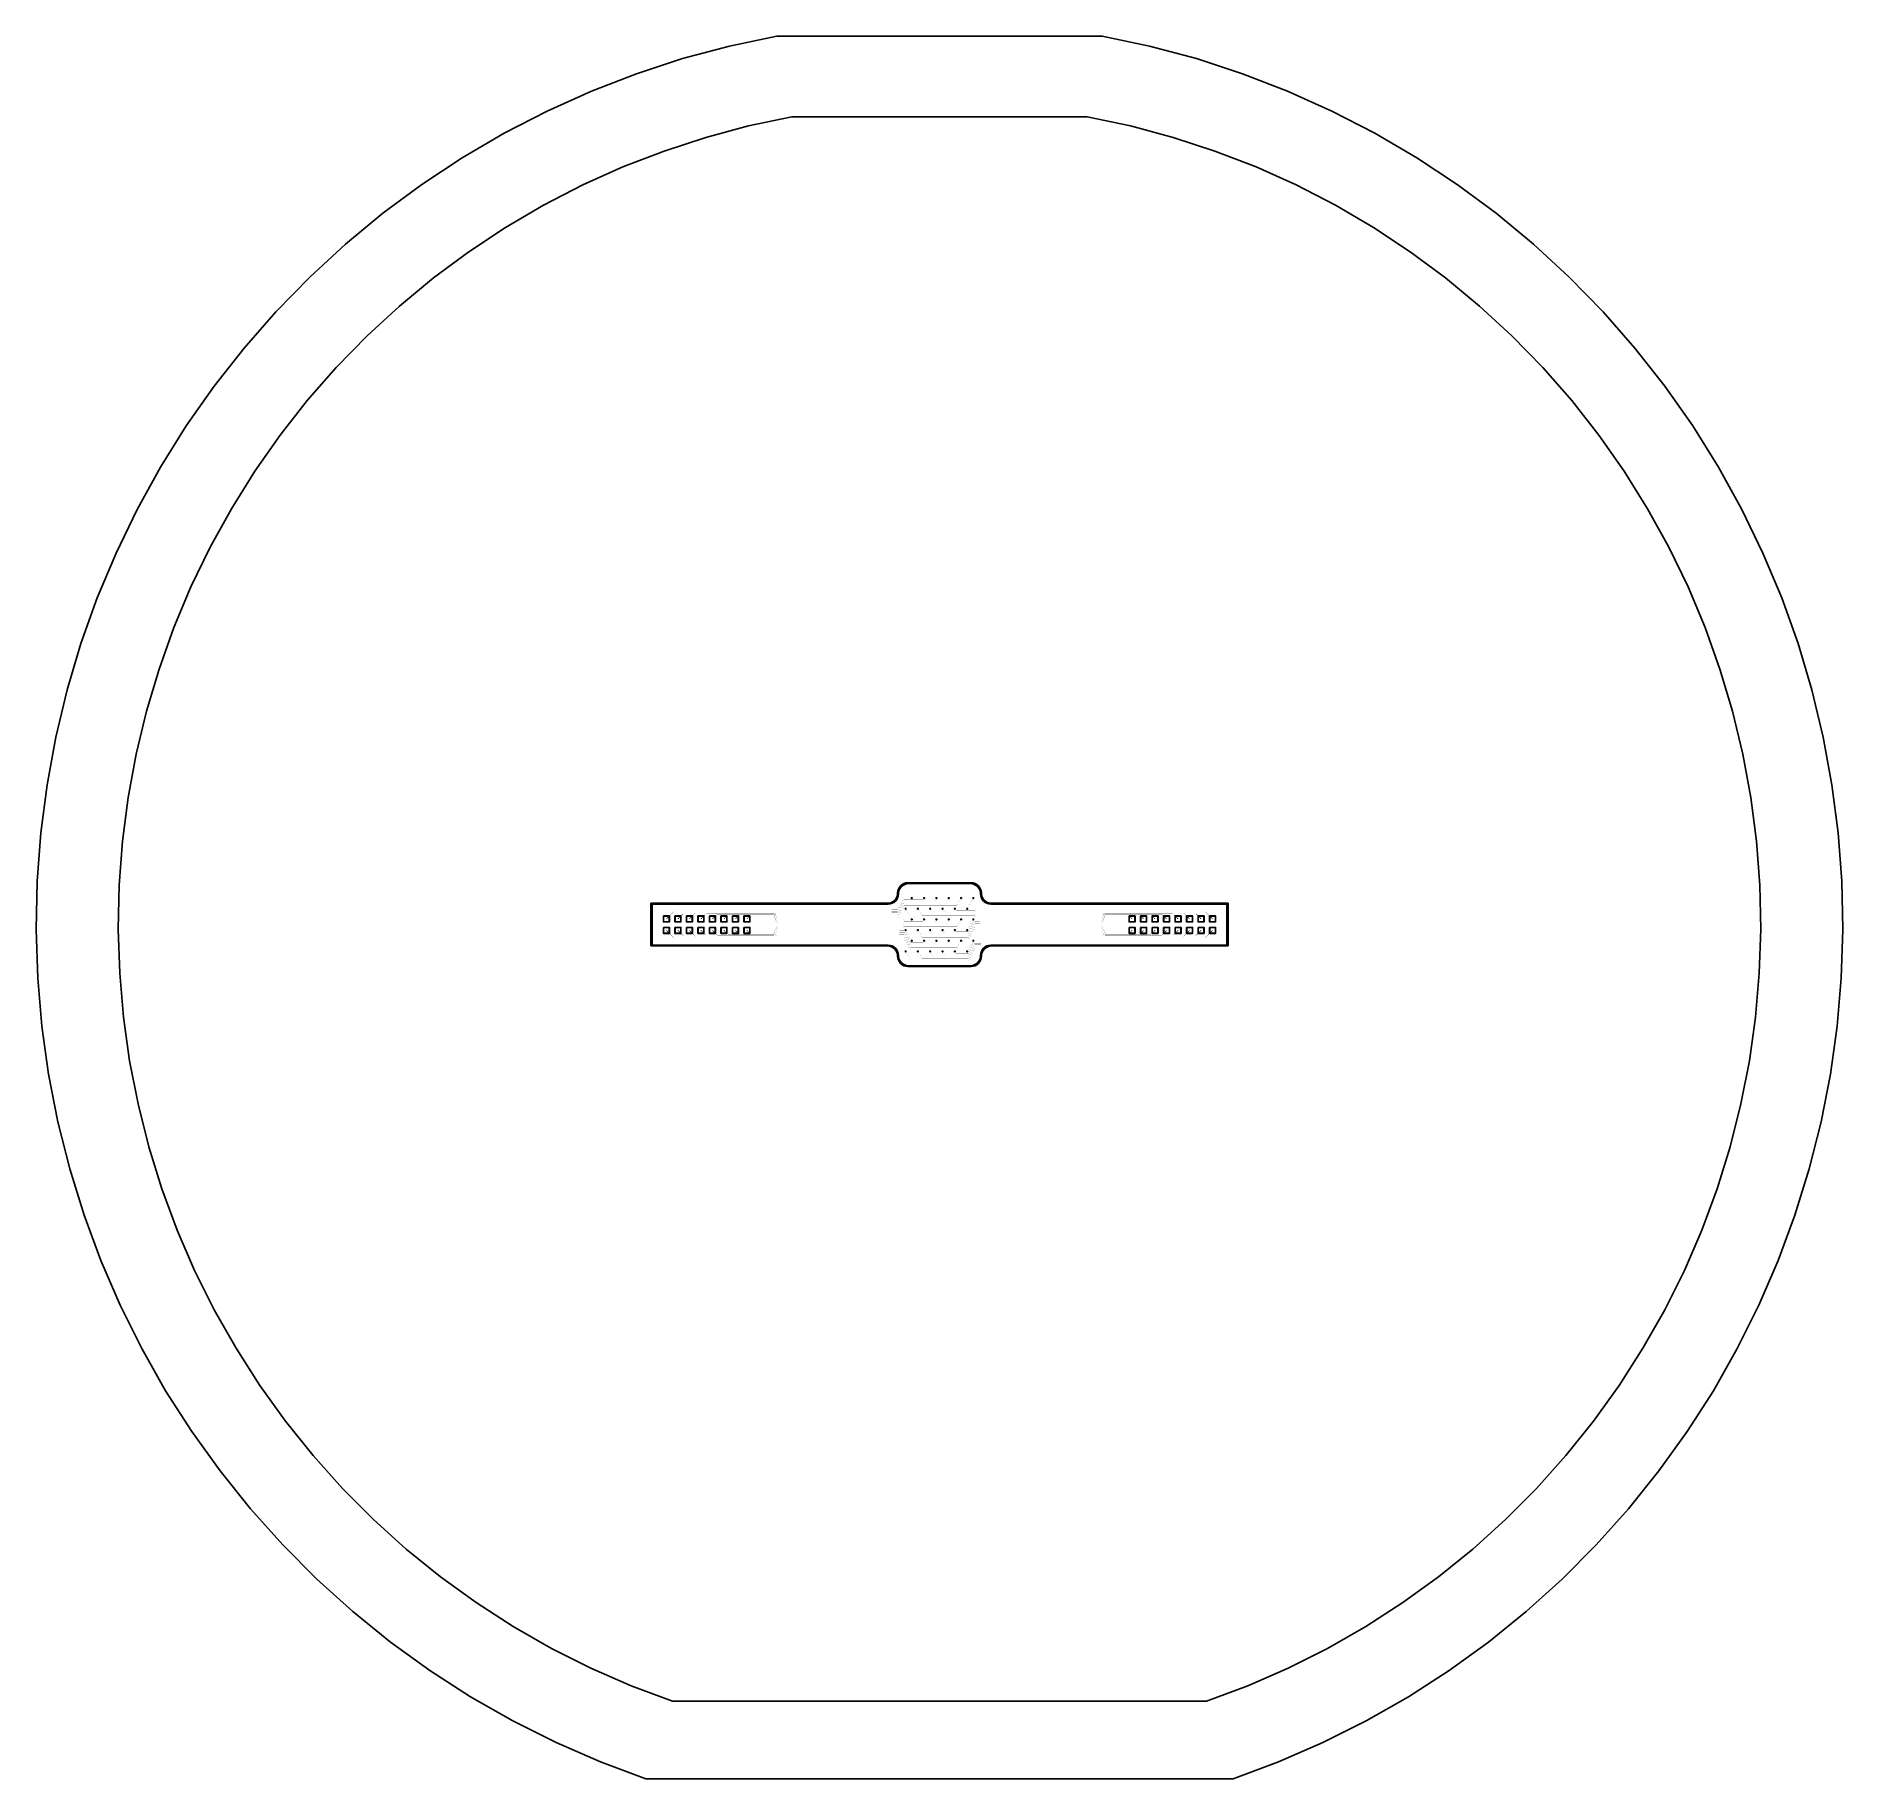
# Model space of a CAD drawing. Header units: metres. Extents: x -54999 to 54999, y -52014 to 54102.
import ezdxf

# ---------------------------------------------------------------- set-up
doc = ezdxf.new("R2010")
doc.units = ezdxf.units.M
for name, color, linetype in [('eDura_outline_ext', 6, 'Continuous'), ('eDura_outline_int', 6, 'Continuous'), ('etch', 3, 'Continuous'), ('metal', 4, 'Continuous'), ('wafer_ext', 8, 'Continuous'), ('wafer_int', 8, 'Continuous')]:
    doc.layers.add(name, color=color, linetype=linetype)

msp = doc.modelspace()

# ---------------------------------------------------------------- linework, layer by layer
at = {"layer": 'eDura_outline_ext'}
for p, q in [((-1925, 2550), (1925, 2550)), ((-17575, -1300), (-17575, 1300)), ((-17575, 1300), (-3175, 1300)), ((3175, 1300), (17575, 1300)), ((17575, 1300), (17575, -1300)), ((-3175, -1300), (-17575, -1300)), ((17575, -1300), (3175, -1300)), ((1925, -2550), (-1925, -2550))]:
    msp.add_line(p, q, dxfattribs=at)
for centre, start, end in [((-1925, 1925), 90, 180), ((1875, 1875), 0, 90), ((-3175, 1925), 270, 0), ((3125, 1875), 180, 270), ((-3175, -1925), 0, 90), ((-1925, -1925), 180, 270), ((1925, -1925), 270, 0), ((3175, -1925), 90, 180)]:
    msp.add_arc(centre, 625, start, end, dxfattribs=at)
at = {"layer": 'eDura_outline_int'}
for p, q in [((-1875, 2500), (1875, 2500)), ((-17500, -1250), (-17500, 1250)), ((-17500, 1250), (-3125, 1250)), ((3125, 1250), (17500, 1250)), ((17500, 1250), (17500, -1250)), ((-3125, -1250), (-17500, -1250)), ((17500, -1250), (3125, -1250)), ((1875, -2500), (-1875, -2500))]:
    msp.add_line(p, q, dxfattribs=at)
for centre, start, end in [((-1875, 1875), 90, 180), ((1925, 1925), 0, 90), ((-3125, 1875), 270, 0), ((3175, 1925), 180, 270), ((-3125, -1875), 0, 90), ((-1875, -1875), 180, 270), ((1875, -1875), 270, 0), ((3125, -1875), 90, 180)]:
    msp.add_arc(centre, 625, start, end, dxfattribs=at)
at = {"layer": 'etch'}
for points in [[(-16800, 525), (-16450, 525), (-16450, 175), (-16800, 175), (-16800, 525)], [(-16100, 525), (-15750, 525), (-15750, 175), (-16100, 175), (-16100, 525)], [(-15400, 525), (-15050, 525), (-15050, 175), (-15400, 175), (-15400, 525)], [(-14700, 525), (-14350, 525), (-14350, 175), (-14700, 175), (-14700, 525)], [(-14000, 525), (-13650, 525), (-13650, 175), (-14000, 175), (-14000, 525)], [(-13300, 525), (-12950, 525), (-12950, 175), (-13300, 175), (-13300, 525)], [(-12600, 525), (-12250, 525), (-12250, 175), (-12600, 175), (-12600, 525)], [(-11900, 525), (-11550, 525), (-11550, 175), (-11900, 175), (-11900, 525)], [(11550, 525), (11900, 525), (11900, 175), (11550, 175), (11550, 525)], [(12250, 525), (12600, 525), (12600, 175), (12250, 175), (12250, 525)], [(12950, 525), (13300, 525), (13300, 175), (12950, 175), (12950, 525)], [(13650, 525), (14000, 525), (14000, 175), (13650, 175), (13650, 525)], [(14350, 525), (14700, 525), (14700, 175), (14350, 175), (14350, 525)], [(15050, 525), (15400, 525), (15400, 175), (15050, 175), (15050, 525)], [(15750, 525), (16100, 525), (16100, 175), (15750, 175), (15750, 525)], [(16450, 525), (16800, 525), (16800, 175), (16450, 175), (16450, 525)], [(-16800, -175), (-16450, -175), (-16450, -525), (-16800, -525), (-16800, -175)], [(-16100, -175), (-15750, -175), (-15750, -525), (-16100, -525), (-16100, -175)], [(-15400, -175), (-15050, -175), (-15050, -525), (-15400, -525), (-15400, -175)], [(-14700, -175), (-14350, -175), (-14350, -525), (-14700, -525), (-14700, -175)], [(-14000, -175), (-13650, -175), (-13650, -525), (-14000, -525), (-14000, -175)], [(-13300, -175), (-12950, -175), (-12950, -525), (-13300, -525), (-13300, -175)], [(-12600, -175), (-12250, -175), (-12250, -525), (-12600, -525), (-12600, -175)], [(-11900, -175), (-11550, -175), (-11550, -525), (-11900, -525), (-11900, -175)], [(11550, -175), (11900, -175), (11900, -525), (11550, -525), (11550, -175)], [(12250, -175), (12600, -175), (12600, -525), (12250, -525), (12250, -175)], [(12950, -175), (13300, -175), (13300, -525), (12950, -525), (12950, -175)], [(13650, -175), (14000, -175), (14000, -525), (13650, -525), (13650, -175)], [(14350, -175), (14700, -175), (14700, -525), (14350, -525), (14350, -175)], [(15050, -175), (15400, -175), (15400, -525), (15050, -525), (15050, -175)], [(15750, -175), (16100, -175), (16100, -525), (15750, -525), (15750, -175)], [(16450, -175), (16800, -175), (16800, -525), (16450, -525), (16450, -175)]]:
    msp.add_lwpolyline(points, close=True, dxfattribs=at)
for centre in [(-1688, 1619), (-938, 1619), (-188, 1619), (562, 1619), (1312, 1619), (2062, 1619), (-2062, 970), (-1688, 320), (-1312, 970), (-938, 320), (-562, 970), (-188, 320), (188, 970), (562, 320), (938, 970), (1312, 320), (1688, 970), (2062, 320), (-2062, -329), (-1688, -979), (-1312, -329), (-938, -979), (-562, -329), (-188, -979), (188, -329), (562, -979), (938, -329), (1312, -979), (1688, -329), (2062, -979), (-2062, -1628), (-1312, -1628), (-562, -1628), (188, -1628), (938, -1628), (1688, -1628)]:
    msp.add_circle(centre, 5, dxfattribs=at)
at = {"layer": 'metal'}
for points in [[(-2156, 1619, 4, 4, 0), (-2560, 920, 4, 4, 0)], [(-2156, 1511, 4, 4, 0), (-2555, 820, 4, 4, 0)], [(-2156, 1403, 4, 4, 0), (-2551, 720, 4, 4, 0)], [(-2156, 1295, 4, 4, 0), (-2546, 620, 4, 4, 0)], [(-2156, 1187, 4, 4, 0), (-2541, 520, 4, 4, 0)], [(-1688, 1619, 4, 4, 0), (-2156, 1619, 4, 4, 0)], [(-1000, 1511, 4, 4, 0), (-2156, 1511, 4, 4, 0)], [(-312, 1403, 4, 4, 0), (-2156, 1403, 4, 4, 0)], [(375, 1295, 4, 4, 0), (-2156, 1295, 4, 4, 0)], [(1063, 1187, 4, 4, 0), (-2156, 1187, 4, 4, 0)], [(-1688, 1619, 4, 4, 0), (-1688, 1619, 4, 4, 0)], [(-938, 1619, 4, 4, 0), (-1000, 1511, 4, 4, 0)], [(-188, 1619, 4, 4, 0), (-312, 1403, 4, 4, 0)], [(562, 1619, 4, 4, 0), (375, 1295, 4, 4, 0)], [(1312, 1619, 4, 4, 0), (1063, 1187, 4, 4, 0)], [(2062, 1619, 4, 4, 0), (1751, 1079, 4, 4, 0)], [(-16625, 350, 50, 4, 0), (-16184, 791, 50, 4, 0)], [(-16184, 791, 4, 4, 0), (-9975, 791, 4, 4, 0)], [(-15925, 350, 50, 4, 0), (-15522, 753, 50, 4, 0)], [(-15522, 753, 4, 4, 0), (-9997, 753, 4, 4, 0)], [(-15225, 350, 50, 4, 0), (-14860, 715, 50, 4, 0)], [(-14860, 715, 4, 4, 0), (-10019, 715, 4, 4, 0)], [(-14525, 350, 50, 4, 0), (-14198, 677, 50, 4, 0)], [(-14198, 677, 4, 4, 0), (-10041, 677, 4, 4, 0)], [(-13825, 350, 50, 4, 0), (-13536, 639, 50, 4, 0)], [(-13536, 639, 4, 4, 0), (-10063, 639, 4, 4, 0)], [(-13125, 350, 50, 4, 0), (-12874, 601, 50, 4, 0)], [(-12874, 601, 4, 4, 0), (-10085, 601, 4, 4, 0)], [(-12425, 350, 50, 4, 0), (-12212, 563, 50, 4, 0)], [(-12212, 563, 4, 4, 0), (-10107, 563, 4, 4, 0)], [(-11725, 350, 50, 4, 0), (-11550, 525, 50, 4, 0)], [(-11550, 525, 4, 4, 0), (-10129, 525, 4, 4, 0)], [(-10129, 525, 4, 4, 0), (-9854, 50, 4, 4, 0)], [(-10107, 563, 4, 4, 0), (-9868, 150, 4, 4, 0)], [(-10085, 601, 4, 4, 0), (-9882, 250, 4, 4, 0)], [(-10063, 639, 4, 4, 0), (-9896, 350, 4, 4, 0)], [(-10041, 677, 4, 4, 0), (-9910, 450, 4, 4, 0)], [(-10019, 715, 4, 4, 0), (-9924, 550, 4, 4, 0)], [(-9997, 753, 4, 4, 0), (-9937, 650, 4, 4, 0)], [(-9975, 791, 4, 4, 0), (-9951, 750, 4, 4, 0)], [(-2560, 920, 4, 4, 0), (-2906, 920, 4, 4, 0)], [(-2555, 820, 4, 4, 0), (-2906, 820, 4, 4, 0)], [(-2551, 720, 4, 4, 0), (-2906, 720, 4, 4, 0)], [(-2546, 620, 4, 4, 0), (-2906, 620, 4, 4, 0)], [(-2541, 520, 4, 4, 0), (-2906, 520, 4, 4, 0)], [(-2537, 420, 4, 4, 0), (-2906, 420, 4, 4, 0)], [(-2214, 221, 4, 4, 0), (-2906, 221, 4, 4, 0)], [(-2209, 121, 4, 4, 0), (-2906, 121, 4, 4, 0)], [(-2204, 21, 4, 4, 0), (-2906, 21, 4, 4, 0)], [(-2156, 1079, 4, 4, 0), (-2537, 420, 4, 4, 0)], [(-2156, 320, 4, 4, 0), (-2214, 221, 4, 4, 0)], [(-2156, 212, 4, 4, 0), (-2209, 121, 4, 4, 0)], [(-2156, 104, 4, 4, 0), (-2204, 21, 4, 4, 0)], [(1751, 1079, 4, 4, 0), (-2156, 1079, 4, 4, 0)], [(-1688, 320, 4, 4, 0), (-2156, 320, 4, 4, 0)], [(-1000, 212, 4, 4, 0), (-2156, 212, 4, 4, 0)], [(-312, 104, 4, 4, 0), (-2156, 104, 4, 4, 0)], [(-2062, 970, 4, 4, 0), (-1751, 430, 4, 4, 0)], [(-1751, 430, 4, 4, 0), (2156, 430, 4, 4, 0)], [(-1688, 320, 4, 4, 0), (-1688, 320, 4, 4, 0)], [(-1312, 970, 4, 4, 0), (-1063, 538, 4, 4, 0)], [(-1063, 538, 4, 4, 0), (2156, 538, 4, 4, 0)], [(-938, 320, 4, 4, 0), (-1000, 212, 4, 4, 0)], [(-562, 970, 4, 4, 0), (-375, 646, 4, 4, 0)], [(-375, 646, 4, 4, 0), (2156, 646, 4, 4, 0)], [(-188, 320, 4, 4, 0), (-312, 104, 4, 4, 0)], [(188, 970, 4, 4, 0), (312, 754, 4, 4, 0)], [(312, 754, 4, 4, 0), (2156, 754, 4, 4, 0)], [(562, 320, 4, 4, 0), (375, -4, 4, 4, 0)], [(938, 970, 4, 4, 0), (1000, 862, 4, 4, 0)], [(1000, 862, 4, 4, 0), (2156, 862, 4, 4, 0)], [(1312, 320, 4, 4, 0), (1063, -112, 4, 4, 0)], [(1688, 970, 4, 4, 0), (1688, 970, 4, 4, 0)], [(1688, 970, 4, 4, 0), (2156, 970, 4, 4, 0)], [(2062, 320, 4, 4, 0), (1751, -220, 4, 4, 0)], [(1781, -329, 4, 4, 0), (2127, 270, 4, 4, 0)], [(1781, -437, 4, 4, 0), (2132, 170, 4, 4, 0)], [(1781, -545, 4, 4, 0), (2137, 70, 4, 4, 0)], [(2127, 270, 4, 4, 0), (2438, 270, 4, 4, 0)], [(2132, 170, 4, 4, 0), (2438, 170, 4, 4, 0)], [(2137, 70, 4, 4, 0), (2438, 70, 4, 4, 0)], [(2156, 970, 4, 4, 0), (2214, 870, 4, 4, 0)], [(2156, 862, 4, 4, 0), (2209, 770, 4, 4, 0)], [(2156, 754, 4, 4, 0), (2204, 670, 4, 4, 0)], [(2156, 646, 4, 4, 0), (2200, 570, 4, 4, 0)], [(2156, 538, 4, 4, 0), (2195, 470, 4, 4, 0)], [(2156, 430, 4, 4, 0), (2191, 370, 4, 4, 0)], [(2191, 370, 4, 4, 0), (2906, 370, 4, 4, 0)], [(2195, 470, 4, 4, 0), (2906, 470, 4, 4, 0)], [(2200, 570, 4, 4, 0), (2906, 570, 4, 4, 0)], [(2204, 670, 4, 4, 0), (2906, 670, 4, 4, 0)], [(2209, 770, 4, 4, 0), (2906, 770, 4, 4, 0)], [(2214, 870, 4, 4, 0), (2906, 870, 4, 4, 0)], [(10129, 525, 4, 4, 0), (9854, 50, 4, 4, 0)], [(10107, 563, 4, 4, 0), (9868, 150, 4, 4, 0)], [(10085, 601, 4, 4, 0), (9882, 250, 4, 4, 0)], [(10063, 639, 4, 4, 0), (9896, 350, 4, 4, 0)], [(10041, 677, 4, 4, 0), (9910, 450, 4, 4, 0)], [(10019, 715, 4, 4, 0), (9924, 550, 4, 4, 0)], [(9997, 753, 4, 4, 0), (9937, 650, 4, 4, 0)], [(9975, 791, 4, 4, 0), (9951, 750, 4, 4, 0)], [(16184, 791, 4, 4, 0), (9975, 791, 4, 4, 0)], [(15522, 753, 4, 4, 0), (9997, 753, 4, 4, 0)], [(14860, 715, 4, 4, 0), (10019, 715, 4, 4, 0)], [(14198, 677, 4, 4, 0), (10041, 677, 4, 4, 0)], [(13536, 639, 4, 4, 0), (10063, 639, 4, 4, 0)], [(12874, 601, 4, 4, 0), (10085, 601, 4, 4, 0)], [(12212, 563, 4, 4, 0), (10107, 563, 4, 4, 0)], [(11550, 525, 4, 4, 0), (10129, 525, 4, 4, 0)], [(11725, 350, 50, 4, 0), (11550, 525, 50, 4, 0)], [(12425, 350, 50, 4, 0), (12212, 563, 50, 4, 0)], [(13125, 350, 50, 4, 0), (12874, 601, 50, 4, 0)], [(13825, 350, 50, 4, 0), (13536, 639, 50, 4, 0)], [(14525, 350, 50, 4, 0), (14198, 677, 50, 4, 0)], [(15225, 350, 50, 4, 0), (14860, 715, 50, 4, 0)], [(15925, 350, 50, 4, 0), (15522, 753, 50, 4, 0)], [(16625, 350, 50, 4, 0), (16184, 791, 50, 4, 0)], [(-16625, -350, 50, 4, 0), (-16184, -791, 50, 4, 0)], [(-16184, -791, 4, 4, 0), (-9975, -791, 4, 4, 0)], [(-15925, -350, 50, 4, 0), (-15522, -753, 50, 4, 0)], [(-15522, -753, 4, 4, 0), (-9997, -753, 4, 4, 0)], [(-15225, -350, 50, 4, 0), (-14860, -715, 50, 4, 0)], [(-14860, -715, 4, 4, 0), (-10019, -715, 4, 4, 0)], [(-14525, -350, 50, 4, 0), (-14198, -677, 50, 4, 0)], [(-14198, -677, 4, 4, 0), (-10041, -677, 4, 4, 0)], [(-13825, -350, 50, 4, 0), (-13536, -639, 50, 4, 0)], [(-13536, -639, 4, 4, 0), (-10063, -639, 4, 4, 0)], [(-13125, -350, 50, 4, 0), (-12874, -601, 50, 4, 0)], [(-12874, -601, 4, 4, 0), (-10085, -601, 4, 4, 0)], [(-12425, -350, 50, 4, 0), (-12212, -563, 50, 4, 0)], [(-12212, -563, 4, 4, 0), (-10107, -563, 4, 4, 0)], [(-11725, -350, 50, 4, 0), (-11550, -525, 50, 4, 0)], [(-11550, -525, 4, 4, 0), (-10129, -525, 4, 4, 0)], [(-10129, -525, 4, 4, 0), (-9854, -50, 4, 4, 0)], [(-10107, -563, 4, 4, 0), (-9868, -150, 4, 4, 0)], [(-10085, -601, 4, 4, 0), (-9882, -250, 4, 4, 0)], [(-10063, -639, 4, 4, 0), (-9896, -350, 4, 4, 0)], [(-10041, -677, 4, 4, 0), (-9910, -450, 4, 4, 0)], [(-10019, -715, 4, 4, 0), (-9924, -550, 4, 4, 0)], [(-9997, -753, 4, 4, 0), (-9937, -650, 4, 4, 0)], [(-9975, -791, 4, 4, 0), (-9951, -750, 4, 4, 0)], [(-2200, -79, 4, 4, 0), (-2906, -79, 4, 4, 0)], [(-2195, -179, 4, 4, 0), (-2906, -179, 4, 4, 0)], [(-2191, -279, 4, 4, 0), (-2906, -279, 4, 4, 0)], [(-2127, -379, 4, 4, 0), (-2438, -379, 4, 4, 0)], [(-2132, -479, 4, 4, 0), (-2438, -479, 4, 4, 0)], [(-2137, -579, 4, 4, 0), (-2438, -579, 4, 4, 0)], [(-2141, -679, 4, 4, 0), (-2438, -679, 4, 4, 0)], [(-2146, -779, 4, 4, 0), (-2438, -779, 4, 4, 0)], [(-2150, -879, 4, 4, 0), (-2438, -879, 4, 4, 0)], [(-2156, -4, 4, 4, 0), (-2200, -79, 4, 4, 0)], [(-2156, -112, 4, 4, 0), (-2195, -179, 4, 4, 0)], [(-2156, -220, 4, 4, 0), (-2191, -279, 4, 4, 0)], [(375, -4, 4, 4, 0), (-2156, -4, 4, 4, 0)], [(1063, -112, 4, 4, 0), (-2156, -112, 4, 4, 0)], [(1751, -220, 4, 4, 0), (-2156, -220, 4, 4, 0)], [(-1781, -1519, 4, 4, 0), (-2150, -879, 4, 4, 0)], [(-1781, -1411, 4, 4, 0), (-2146, -779, 4, 4, 0)], [(-1781, -1303, 4, 4, 0), (-2141, -679, 4, 4, 0)], [(-1781, -1195, 4, 4, 0), (-2137, -579, 4, 4, 0)], [(-1781, -1087, 4, 4, 0), (-2132, -479, 4, 4, 0)], [(-1781, -979, 4, 4, 0), (-2127, -379, 4, 4, 0)], [(-2062, -329, 4, 4, 0), (-1751, -869, 4, 4, 0)], [(-1688, -979, 4, 4, 0), (-1781, -979, 4, 4, 0)], [(-1000, -1087, 4, 4, 0), (-1781, -1087, 4, 4, 0)], [(-1751, -869, 4, 4, 0), (1781, -869, 4, 4, 0)], [(-1688, -979, 4, 4, 0), (-1688, -979, 4, 4, 0)], [(-1312, -329, 4, 4, 0), (-1063, -761, 4, 4, 0)], [(-1063, -761, 4, 4, 0), (1781, -761, 4, 4, 0)], [(-938, -979, 4, 4, 0), (-1000, -1087, 4, 4, 0)], [(-562, -329, 4, 4, 0), (-375, -653, 4, 4, 0)], [(-375, -653, 4, 4, 0), (1781, -653, 4, 4, 0)], [(-188, -979, 4, 4, 0), (-312, -1195, 4, 4, 0)], [(188, -329, 4, 4, 0), (312, -545, 4, 4, 0)], [(312, -545, 4, 4, 0), (1781, -545, 4, 4, 0)], [(562, -979, 4, 4, 0), (375, -1303, 4, 4, 0)], [(938, -329, 4, 4, 0), (1000, -437, 4, 4, 0)], [(1000, -437, 4, 4, 0), (1781, -437, 4, 4, 0)], [(1312, -979, 4, 4, 0), (1063, -1411, 4, 4, 0)], [(1688, -329, 4, 4, 0), (1688, -329, 4, 4, 0)], [(1688, -329, 4, 4, 0), (1781, -329, 4, 4, 0)], [(2062, -979, 4, 4, 0), (1751, -1519, 4, 4, 0)], [(1781, -653, 4, 4, 0), (2141, -30, 4, 4, 0)], [(1781, -761, 4, 4, 0), (2146, -130, 4, 4, 0)], [(1781, -869, 4, 4, 0), (2150, -230, 4, 4, 0)], [(1781, -1628, 4, 4, 0), (2127, -1029, 4, 4, 0)], [(2127, -1029, 4, 4, 0), (2531, -1029, 4, 4, 0)], [(2141, -30, 4, 4, 0), (2438, -30, 4, 4, 0)], [(2146, -130, 4, 4, 0), (2438, -130, 4, 4, 0)], [(2150, -230, 4, 4, 0), (2438, -230, 4, 4, 0)], [(10129, -525, 4, 4, 0), (9854, -50, 4, 4, 0)], [(10107, -563, 4, 4, 0), (9868, -150, 4, 4, 0)], [(10085, -601, 4, 4, 0), (9882, -250, 4, 4, 0)], [(10063, -639, 4, 4, 0), (9896, -350, 4, 4, 0)], [(10041, -677, 4, 4, 0), (9910, -450, 4, 4, 0)], [(10019, -715, 4, 4, 0), (9924, -550, 4, 4, 0)], [(9997, -753, 4, 4, 0), (9937, -650, 4, 4, 0)], [(9975, -791, 4, 4, 0), (9951, -750, 4, 4, 0)], [(16184, -791, 4, 4, 0), (9975, -791, 4, 4, 0)], [(15522, -753, 4, 4, 0), (9997, -753, 4, 4, 0)], [(14860, -715, 4, 4, 0), (10019, -715, 4, 4, 0)], [(14198, -677, 4, 4, 0), (10041, -677, 4, 4, 0)], [(13536, -639, 4, 4, 0), (10063, -639, 4, 4, 0)], [(12874, -601, 4, 4, 0), (10085, -601, 4, 4, 0)], [(12212, -563, 4, 4, 0), (10107, -563, 4, 4, 0)], [(11550, -525, 4, 4, 0), (10129, -525, 4, 4, 0)], [(11725, -350, 50, 4, 0), (11550, -525, 50, 4, 0)], [(12425, -350, 50, 4, 0), (12212, -563, 50, 4, 0)], [(13125, -350, 50, 4, 0), (12874, -601, 50, 4, 0)], [(13825, -350, 50, 4, 0), (13536, -639, 50, 4, 0)], [(14525, -350, 50, 4, 0), (14198, -677, 50, 4, 0)], [(15225, -350, 50, 4, 0), (14860, -715, 50, 4, 0)], [(15925, -350, 50, 4, 0), (15522, -753, 50, 4, 0)], [(16625, -350, 50, 4, 0), (16184, -791, 50, 4, 0)], [(-2062, -1628, 4, 4, 0), (-1751, -2168, 4, 4, 0)], [(-312, -1195, 4, 4, 0), (-1781, -1195, 4, 4, 0)], [(375, -1303, 4, 4, 0), (-1781, -1303, 4, 4, 0)], [(1063, -1411, 4, 4, 0), (-1781, -1411, 4, 4, 0)], [(1751, -1519, 4, 4, 0), (-1781, -1519, 4, 4, 0)], [(-1751, -2168, 4, 4, 0), (1781, -2168, 4, 4, 0)], [(-1312, -1628, 4, 4, 0), (-1063, -2060, 4, 4, 0)], [(-1063, -2060, 4, 4, 0), (1781, -2060, 4, 4, 0)], [(-562, -1628, 4, 4, 0), (-375, -1952, 4, 4, 0)], [(-375, -1952, 4, 4, 0), (1781, -1952, 4, 4, 0)], [(188, -1628, 4, 4, 0), (312, -1844, 4, 4, 0)], [(312, -1844, 4, 4, 0), (1781, -1844, 4, 4, 0)], [(938, -1628, 4, 4, 0), (1000, -1736, 4, 4, 0)], [(1000, -1736, 4, 4, 0), (1781, -1736, 4, 4, 0)], [(1688, -1628, 4, 4, 0), (1688, -1628, 4, 4, 0)], [(1688, -1628, 4, 4, 0), (1781, -1628, 4, 4, 0)], [(1781, -1736, 4, 4, 0), (2132, -1129, 4, 4, 0)], [(1781, -1844, 4, 4, 0), (2137, -1229, 4, 4, 0)], [(1781, -1952, 4, 4, 0), (2141, -1329, 4, 4, 0)], [(1781, -2060, 4, 4, 0), (2146, -1429, 4, 4, 0)], [(1781, -2168, 4, 4, 0), (2150, -1529, 4, 4, 0)], [(2132, -1129, 4, 4, 0), (2531, -1129, 4, 4, 0)], [(2137, -1229, 4, 4, 0), (2531, -1229, 4, 4, 0)], [(2141, -1329, 4, 4, 0), (2531, -1329, 4, 4, 0)], [(2146, -1429, 4, 4, 0), (2531, -1429, 4, 4, 0)], [(2150, -1529, 4, 4, 0), (2531, -1529, 4, 4, 0)]]:
    msp.add_lwpolyline(points, format="xyseb", dxfattribs=at)
for points in [[(-16805, 530), (-16445, 530), (-16445, 170), (-16805, 170), (-16805, 530)], [(-16105, 530), (-15745, 530), (-15745, 170), (-16105, 170), (-16105, 530)], [(-15405, 530), (-15045, 530), (-15045, 170), (-15405, 170), (-15405, 530)], [(-14705, 530), (-14345, 530), (-14345, 170), (-14705, 170), (-14705, 530)], [(-14005, 530), (-13645, 530), (-13645, 170), (-14005, 170), (-14005, 530)], [(-13305, 530), (-12945, 530), (-12945, 170), (-13305, 170), (-13305, 530)], [(-12605, 530), (-12245, 530), (-12245, 170), (-12605, 170), (-12605, 530)], [(-11905, 530), (-11545, 530), (-11545, 170), (-11905, 170), (-11905, 530)], [(11545, 530), (11905, 530), (11905, 170), (11545, 170), (11545, 530)], [(12245, 530), (12605, 530), (12605, 170), (12245, 170), (12245, 530)], [(12945, 530), (13305, 530), (13305, 170), (12945, 170), (12945, 530)], [(13645, 530), (14005, 530), (14005, 170), (13645, 170), (13645, 530)], [(14345, 530), (14705, 530), (14705, 170), (14345, 170), (14345, 530)], [(15045, 530), (15405, 530), (15405, 170), (15045, 170), (15045, 530)], [(15745, 530), (16105, 530), (16105, 170), (15745, 170), (15745, 530)], [(16445, 530), (16805, 530), (16805, 170), (16445, 170), (16445, 530)], [(-16805, -170), (-16445, -170), (-16445, -530), (-16805, -530), (-16805, -170)], [(-16105, -170), (-15745, -170), (-15745, -530), (-16105, -530), (-16105, -170)], [(-15405, -170), (-15045, -170), (-15045, -530), (-15405, -530), (-15405, -170)], [(-14705, -170), (-14345, -170), (-14345, -530), (-14705, -530), (-14705, -170)], [(-14005, -170), (-13645, -170), (-13645, -530), (-14005, -530), (-14005, -170)], [(-13305, -170), (-12945, -170), (-12945, -530), (-13305, -530), (-13305, -170)], [(-12605, -170), (-12245, -170), (-12245, -530), (-12605, -530), (-12605, -170)], [(-11905, -170), (-11545, -170), (-11545, -530), (-11905, -530), (-11905, -170)], [(11545, -170), (11905, -170), (11905, -530), (11545, -530), (11545, -170)], [(12245, -170), (12605, -170), (12605, -530), (12245, -530), (12245, -170)], [(12945, -170), (13305, -170), (13305, -530), (12945, -530), (12945, -170)], [(13645, -170), (14005, -170), (14005, -530), (13645, -530), (13645, -170)], [(14345, -170), (14705, -170), (14705, -530), (14345, -530), (14345, -170)], [(15045, -170), (15405, -170), (15405, -530), (15045, -530), (15045, -170)], [(15745, -170), (16105, -170), (16105, -530), (15745, -530), (15745, -170)], [(16445, -170), (16805, -170), (16805, -530), (16445, -530), (16445, -170)]]:
    msp.add_lwpolyline(points, close=True, dxfattribs=at)
for centre in [(-1688, 1619), (-938, 1619), (-188, 1619), (562, 1619), (1312, 1619), (2062, 1619), (-2062, 970), (-1688, 320), (-1312, 970), (-938, 320), (-562, 970), (-188, 320), (188, 970), (562, 320), (938, 970), (1312, 320), (1688, 970), (2062, 320), (-2062, -329), (-1688, -979), (-1312, -329), (-938, -979), (-562, -329), (-188, -979), (188, -329), (562, -979), (938, -329), (1312, -979), (1688, -329), (2062, -979), (-2062, -1628), (-1312, -1628), (-562, -1628), (188, -1628), (938, -1628), (1688, -1628)]:
    msp.add_circle(centre, 25, dxfattribs=at)
at = {"layer": 'wafer_ext'}
msp.add_lwpolyline([(17875, -52014), (20639, -50981), (23344, -49800), (25982, -48476), (28545, -47013), (31025, -45414), (33417, -43684), (35712, -41829), (37904, -39853), (39987, -37763), (41955, -35564), (43802, -33262), (45523, -30865), (47113, -28378), (48568, -25810), (49882, -23168), (51053, -20459), (52077, -17691), (52951, -14872), (53673, -12010), (54240, -9114), (54650, -6192), (54904, -3251), (54999, -302), (54936, 2649), (54715, 5592), (54336, 8519), (53801, 11421), (53111, 14290), (52268, 17119), (51275, 19898), (50133, 22619), (48848, 25276), (47422, 27860), (45859, 30363), (44165, 32779), (42343, 35101), (40399, 37322), (38339, 39435), (36168, 41435), (33894, 43315), (31522, 45071), (29059, 46697), (26512, 48188), (23889, 49541), (21197, 50751), (18445, 51815), (15639, 52730), (12788, 53493), (9900, 54102), (9900, 54102), (-9900, 54102), (-9900, 54102), (-12788, 53493), (-15639, 52730), (-18445, 51815), (-21197, 50751), (-23889, 49541), (-26512, 48188), (-29059, 46697), (-31522, 45071), (-33894, 43315), (-36168, 41435), (-38339, 39435), (-40399, 37322), (-42343, 35101), (-44165, 32779), (-45859, 30363), (-47422, 27860), (-48848, 25276), (-50133, 22619), (-51275, 19898), (-52268, 17119), (-53111, 14290), (-53801, 11421), (-54336, 8519), (-54715, 5592), (-54936, 2649), (-54999, -302), (-54904, -3251), (-54650, -6192), (-54240, -9114), (-53673, -12010), (-52951, -14872), (-52077, -17691), (-51053, -20459), (-49882, -23168), (-48568, -25810), (-47113, -28378), (-45523, -30865), (-43802, -33262), (-41955, -35564), (-39987, -37763), (-37904, -39853), (-35712, -41829), (-33417, -43684), (-31025, -45414), (-28545, -47013), (-25982, -48476), (-23344, -49800), (-20639, -50981), (-17875, -52014), (17875, -52014), (-17875, -52014)], close=True, dxfattribs=at)
at = {"layer": 'wafer_int'}
msp.add_lwpolyline([(16250, -47286), (18763, -46346), (21222, -45273), (23620, -44069), (25950, -42739), (28205, -41285), (30379, -39713), (32465, -38026), (34458, -36230), (36352, -34330), (38141, -32331), (39820, -30238), (41385, -28059), (42830, -25798), (44153, -23464), (45348, -21062), (46412, -18599), (47343, -16083), (48137, -13520), (48793, -10919), (49309, -8286), (49682, -5629), (49913, -2956), (49999, -274), (49942, 2408), (49741, 5083), (49397, 7744), (48910, 10383), (48283, 12991), (47516, 15562), (46613, 18089), (45576, 20563), (44407, 22978), (43111, 25327), (41690, 27603), (40150, 29799), (38493, 31910), (36726, 33929), (34854, 35850), (32880, 37668), (30813, 39377), (28656, 40974), (26417, 42452), (24102, 43808), (21717, 45037), (19270, 46137), (16768, 47105), (14217, 47936), (11625, 48630), (9000, 49183), (9000, 49183), (-9000, 49183), (-9000, 49183), (-11625, 48630), (-14217, 47936), (-16768, 47105), (-19270, 46137), (-21717, 45037), (-24102, 43808), (-26417, 42452), (-28656, 40974), (-30813, 39377), (-32880, 37668), (-34854, 35850), (-36726, 33929), (-38493, 31910), (-40150, 29799), (-41690, 27603), (-43111, 25327), (-44407, 22978), (-45576, 20563), (-46613, 18089), (-47516, 15562), (-48283, 12991), (-48910, 10383), (-49397, 7744), (-49741, 5083), (-49942, 2408), (-49999, -274), (-49913, -2956), (-49682, -5629), (-49309, -8286), (-48793, -10919), (-48137, -13520), (-47343, -16083), (-46412, -18599), (-45348, -21062), (-44153, -23464), (-42830, -25798), (-41385, -28059), (-39820, -30238), (-38141, -32331), (-36352, -34330), (-34458, -36230), (-32465, -38026), (-30379, -39713), (-28205, -41285), (-25950, -42739), (-23620, -44069), (-21222, -45273), (-18763, -46346), (-16250, -47286), (-16250, -47286), (16250, -47286)], close=True, dxfattribs=at)

doc.saveas('drawing.dxf')
